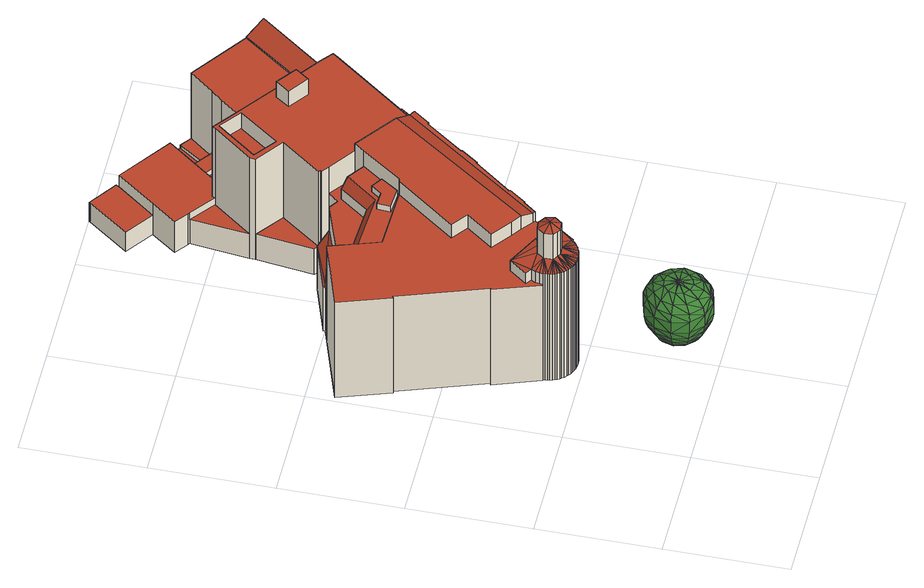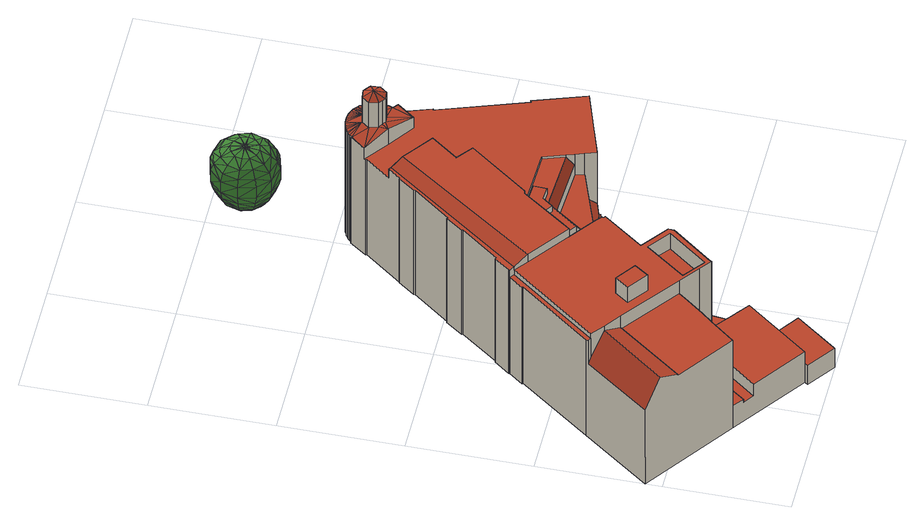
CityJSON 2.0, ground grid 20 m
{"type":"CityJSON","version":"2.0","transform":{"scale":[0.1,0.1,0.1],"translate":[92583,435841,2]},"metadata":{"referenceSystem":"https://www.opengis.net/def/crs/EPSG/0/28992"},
"CityObjects":{
"tree1":{"type":"SolitaryVegetationObject","attributes":{"Boomstatus":"Niet van toepassing","Aanlegjaar":1970,"Laatste_mutatie":"2026-01-21","Stamlengte":5,"Ontwikkeling":"Blijvende Kroon","Boomsortiment_nederlands":"Hollandse iep -NIET toepassen","Boomsortiment":"Ulmus × hollandica","Beheerobjectomschrijving":"4682.bm35","Brondatum":"2026-03-02","Thema":"Bomen","tree_part":"kruin","Wijk":"Nieuwe Werk","Buurt":"Nieuwe Werk - 30","Straat":"Willemskade","Hoogte":3.11,"Geslacht":"Ulmus","height":17,"trunkDiameter":47,"crownDiameter":11},"geometry":[{"type":"MultiSurface","lod":"2","boundaries":[[[0,1,2]],[[3,4,5]],[[6,7,8]],[[7,6,9]],[[8,10,6]],[[9,11,7]],[[5,8,3]],[[1,0,12]],[[13,12,4]],[[12,13,1]],[[10,8,5]],[[4,3,13]],[[14,15,16]],[[16,15,17]],[[16,18,19]],[[16,19,14]],[[20,21,14]],[[14,21,15]],[[15,22,17]],[[17,22,23]],[[18,24,25]],[[24,18,16]],[[16,17,26]],[[16,26,24]],[[27,26,23]],[[23,26,17]],[[23,28,27]],[[28,29,27]],[[30,31,28]],[[28,31,29]],[[32,33,34]],[[32,34,35]],[[36,25,32]],[[32,25,24]],[[37,19,25]],[[25,19,18]],[[14,19,38]],[[14,38,20]],[[20,39,40]],[[20,40,21]],[[22,30,28]],[[28,23,22]],[[21,41,15]],[[15,41,22]],[[33,32,24]],[[24,27,33]],[[27,24,26]],[[33,27,29]],[[33,29,42]],[[43,34,33]],[[44,45,30]],[[30,45,31]],[[35,36,32]],[[46,47,34]],[[34,47,35]],[[48,37,36]],[[36,37,25]],[[49,38,37]],[[37,38,19]],[[38,50,20]],[[20,50,39]],[[39,51,52]],[[39,52,40]],[[41,44,30]],[[30,22,41]],[[21,40,53]],[[21,53,41]],[[42,43,33]],[[31,54,29]],[[29,54,42]],[[55,46,43]],[[43,46,34]],[[44,56,57]],[[44,57,45]],[[47,48,36]],[[36,35,47]],[[58,59,46]],[[46,59,47]],[[60,49,48]],[[48,49,37]],[[49,61,50]],[[49,50,38]],[[50,62,39]],[[39,62,51]],[[51,63,64]],[[51,64,52]],[[53,56,44]],[[44,41,53]],[[40,52,65]],[[40,65,53]],[[43,42,54]],[[43,54,55]],[[45,66,31]],[[31,66,54]],[[67,58,55]],[[55,58,46]],[[56,68,69]],[[56,69,57]],[[59,60,48]],[[48,47,59]],[[58,70,71]],[[58,71,59]],[[60,72,61]],[[60,61,49]],[[61,73,62]],[[61,62,50]],[[62,74,51]],[[51,74,63]],[[63,75,64]],[[64,75,76]],[[53,65,56]],[[68,56,65]],[[52,64,77]],[[52,77,65]],[[76,78,79]],[[78,76,75]],[[55,54,66]],[[55,66,67]],[[45,57,80]],[[45,80,66]],[[67,81,70]],[[67,70,58]],[[68,82,83]],[[68,83,69]],[[71,72,60]],[[60,59,71]],[[70,84,85]],[[70,85,71]],[[72,86,73]],[[72,73,61]],[[73,87,74]],[[73,74,62]],[[75,88,78]],[[74,89,63]],[[63,89,75]],[[65,77,68]],[[82,68,77]],[[64,76,90]],[[64,90,77]],[[91,79,92]],[[92,79,78]],[[93,94,95]],[[95,94,96]],[[93,92,97]],[[93,97,94]],[[88,97,92]],[[92,78,88]],[[66,80,67]],[[67,80,81]],[[57,69,98]],[[57,98,80]],[[81,99,84]],[[81,84,70]],[[82,100,101]],[[82,101,83]],[[72,85,86]],[[85,72,71]],[[84,102,103]],[[84,103,85]],[[86,104,87]],[[86,87,73]],[[87,105,89]],[[87,89,74]],[[77,90,82]],[[100,82,90]],[[90,79,106]],[[79,90,76]],[[107,91,93]],[[93,91,92]],[[4,12,95]],[[4,95,96]],[[80,98,81]],[[81,98,99]],[[69,83,108]],[[69,108,98]],[[99,109,102]],[[99,102,84]],[[100,110,101]],[[111,101,110]],[[86,103,104]],[[103,86,85]],[[102,112,113]],[[102,113,103]],[[104,114,105]],[[104,105,87]],[[97,88,115]],[[97,115,116]],[[105,115,88]],[[88,89,105]],[[90,106,100]],[[110,100,106]],[[117,106,91]],[[91,106,79]],[[95,118,107]],[[95,107,93]],[[95,0,118]],[[95,12,0]],[[119,4,96]],[[4,119,5]],[[94,120,96]],[[96,120,119]],[[94,97,116]],[[94,116,120]],[[98,108,99]],[[99,108,109]],[[83,101,121]],[[83,121,108]],[[109,122,112]],[[109,112,102]],[[104,113,114]],[[113,104,103]],[[105,123,115]],[[123,105,114]],[[124,111,125]],[[125,111,110]],[[125,106,117]],[[106,125,110]],[[126,117,107]],[[107,117,91]],[[2,118,0]],[[5,119,10]],[[108,121,109]],[[109,121,122]],[[101,111,121]],[[127,121,111]],[[112,122,128]],[[128,129,112]],[[120,116,130]],[[120,130,131]],[[113,112,129]],[[129,132,113]],[[114,132,123]],[[132,114,113]],[[116,115,123]],[[116,123,130]],[[126,133,117]],[[125,117,133]],[[118,134,126]],[[118,126,107]],[[118,1,134]],[[1,118,2]],[[135,10,119]],[[135,6,10]],[[120,131,119]],[[119,131,135]],[[121,127,122]],[[128,122,127]],[[136,127,124]],[[124,127,111]],[[130,137,131]],[[138,131,137]],[[132,137,130]],[[130,123,132]],[[139,124,133]],[[133,124,125]],[[88,75,89]],[[133,126,140]],[[134,140,126]],[[9,6,141]],[[135,141,6]],[[141,135,138]],[[131,138,135]],[[142,127,136]],[[127,142,128]],[[143,129,142]],[[142,129,128]],[[137,132,143]],[[143,132,129]],[[140,134,13]],[[1,13,134]],[[144,136,139]],[[139,136,124]],[[138,137,143]],[[138,143,145]],[[140,146,139]],[[140,139,133]],[[140,3,146]],[[140,13,3]],[[147,9,141]],[[9,147,11]],[[138,145,141]],[[141,145,147]],[[148,142,144]],[[144,142,136]],[[145,143,148]],[[148,143,142]],[[144,139,149]],[[149,139,146]],[[145,148,147]],[[147,148,150]],[[146,8,149]],[[8,146,3]],[[150,11,147]],[[150,7,11]],[[149,150,148]],[[149,148,144]],[[8,7,150]],[[8,150,149]]]}]},
"building1":{"type":"Building","attributes":{"WIJK":"Rotterdam Centrum","PANDSOORT":"Ingesloten hoekpand","LAAGSTE_BOUWLAAG":"-1","HOOGSTE_BOUWLAAG":"4","BUURT":"Nieuwe Werk","AANTAL_BOUWLAGEN":"6","AANTAL_ADRESSEN":"1","yearOfConstruction":1897,"measuredHeight":29.79},"address":[{"country":"Nederland","locality":"Rotterdam","thoroughfareNumber":"25","thoroughfareName":"Willemskade","postcode":"3016DM"}],"children":["building1-1","building1-2","building1-3","building1-4","building1-5"]},
"building1-1":{"type":"BuildingPart","attributes":{"measuredHeight":11.06},"parents":["building1"],"geometry":[{"type":"Solid","lod":"2","boundaries":[[[[151,152,153,154]],[[155,156,151,157]],[[158,159,156,155]],[[160,152,159,158]],[[161,153,152,160]],[[156,159,152]],[[162,154,153,161]],[[151,156,152]],[[158,155,157,162,161,160]],[[157,151,154,162]]]],"semantics":{"surfaces":[{"type":"RoofSurface"},{"type":"WallSurface"},{"type":"ClosureSurface"},{"type":"GroundSurface"}],"values":[[0,1,1,1,1,0,2,0,3,2]]}}]},
"building1-2":{"type":"BuildingPart","attributes":{"measuredHeight":4.08},"parents":["building1"],"geometry":[{"type":"Solid","lod":"2","boundaries":[[[[163,164,165,166,167,168]],[[169,170,171,172,173,174]],[[165,173,172,166]],[[166,172,171,167]],[[167,171,170,168]],[[168,170,169,163]],[[164,174,173,165]],[[163,169,174,164]]]],"semantics":{"surfaces":[{"type":"GroundSurface"},{"type":"RoofSurface"},{"type":"WallSurface"},{"type":"ClosureSurface"}],"values":[[0,1,2,2,2,2,2,3]]}}]},
"building1-3":{"type":"BuildingPart","attributes":{"measuredHeight":29.79},"parents":["building1"],"geometry":[{"type":"Solid","lod":"2","boundaries":[[[[175,176,177,178]],[[179,180,181,182]],[[183,184,185,186]],[[187,188,189,190]],[[191,192,188,187]],[[190,189,193,194]],[[186,185,195,196]],[[197,198,199,200]],[[201,202,203,204]],[[205,206,207,208]],[[209,210,211,212]],[[213,214,206,205]],[[215,216,217,218]],[[219,220,221,222]],[[223,224,184,183]],[[225,226,192,191,227,228,229]],[[194,193,230,231]],[[232,233,234,235]],[[182,181,236,237]],[[238,239,198,197]],[[240,241,242,243,244,245]],[[246,247,248,249,250]],[[251,252,253,254]],[[255,256,257,258,259]],[[260,261,262,263]],[[178,177,264,265]],[[266,267,242,241]],[[208,207,224,223]],[[268,269,270,271]],[[265,264,272,273]],[[237,236,274,275]],[[276,277,278,279]],[[196,195,220,219]],[[280,281,282,283]],[[284,285,286,287]],[[246,250,288,289]],[[290,291,292,293]],[[294,295,296,297]],[[297,296,248,247]],[[298,299,291,290]],[[300,301,302,303]],[[301,280,283,302]],[[281,300,303,282]],[[304,305,306,307]],[[308,309,310,305,304]],[[311,312,313,314]],[[315,316,317,318,319]],[[320,321,314,313,322,323]],[[315,319,323,322]],[[293,292,324,325]],[[326,327,233,232]],[[328,329,330,331,332,333]],[[330,329,327,326]],[[334,335,336,337]],[[325,324,299,298]],[[338,339,340,341]],[[342,343,339,338]],[[344,151,154,345]],[[346,347,348,349]],[[350,351,352,353]],[[353,352,347,346]],[[349,348,354,355]],[[356,357,358,359]],[[360,350,259,258]],[[351,350,360,361,362,363]],[[364,365,366,367]],[[368,369,357,356]],[[370,371,369,368]],[[367,366,371,370]],[[359,358,365,364]],[[372,373,355,374]],[[154,153,375,376,345]],[[354,345,376,374,355]],[[377,378,373,372]],[[379,380,257,256]],[[381,382,380,379]],[[383,384,385,386]],[[363,362,249,248]],[[386,385,362,361]],[[387,388,389,390]],[[391,392,393,394]],[[388,387,392,391]],[[395,396,397,398]],[[399,400,396,395]],[[225,229,401,402]],[[403,404,405,406]],[[406,405,407,408]],[[404,403,409,410]],[[411,412,269,413]],[[414,415,416,417]],[[410,409,418,419]],[[273,272,420,421]],[[422,423,384,424]],[[328,333,425,422]],[[337,336,312,426,427]],[[426,312,311,287,428]],[[428,287,286,307,306]],[[429,423,422,425,430]],[[337,427,429,430]],[[419,418,431,432]],[[433,434,415,414]],[[398,397,435,436]],[[432,431,437,438]],[[438,437,417,416]],[[408,407,434,433]],[[394,393,382,381]],[[439,440,341,340,310,309]],[[390,389,244,243]],[[402,401,400,399]],[[436,435,412,411]],[[375,153,161,263,262,441]],[[413,269,268,421,420]],[[442,443,444,235,234]],[[334,445,332,331,446,317,316,447,335]],[[448,289,288,343,342]],[[449,285,284,314,321]],[[344,295,294,157,151]],[[234,424,384,383,442]],[[450,451,261,260]],[[212,211,451,450]],[[271,270,210,209]],[[256,255,378,377]],[[452,453,320,323,319,318]],[[279,278,252,251]],[[204,203,176,175]],[[200,199,267,266]],[[254,253,454,455]],[[240,245,228,227]],[[444,443,456,457]],[[457,456,180,179]],[[231,230,216,215]],[[455,454,202,201]],[[222,221,277,276]],[[218,217,214,213]],[[275,274,458,459]],[[459,458,239,238]],[[373,378,255,259,350,353,460],[357,369,371,366,365,358]],[[220,195,432]],[[272,264,416]],[[278,438,252]],[[278,277,438]],[[195,185,432]],[[424,234,233,327,329,328,422]],[[432,185,184]],[[432,224,207]],[[432,207,419]],[[314,284,287,311]],[[432,184,224]],[[384,423,429,427,426,428,306,305,310,340,339,343,288,250,249,362,385],[301,300,281,280],[324,292,291,299]],[[335,447,316,315,322,313,312,336]],[[433,414,461]],[[334,337,430,445]],[[430,425,333,332,445]],[[298,290,293,325]],[[368,356,359,364,367,370]],[[419,188,410]],[[283,282,303,302]],[[354,348,347,352,351,363,248,296,295,344,345]],[[346,349,460,353]],[[460,349,355,373]],[[382,393,392,387,386,361,360,258,257,380]],[[441,262,261,451,211,210,270,269,412,435,397,396,400,401,229,228,245,244,389,388,391,394,381,379,256,377,372,374,376,375]],[[387,390,383,386]],[[399,395,398]],[[402,399,407]],[[399,398,434]],[[399,434,407]],[[398,436,415]],[[409,403,461]],[[411,413,415]],[[420,415,413]],[[193,189,419]],[[415,420,272]],[[221,220,432]],[[415,272,416]],[[253,252,416]],[[417,437,431,461]],[[216,230,419]],[[454,253,416]],[[438,277,432]],[[418,409,461]],[[252,438,416]],[[176,203,416]],[[203,202,416]],[[214,217,419]],[[402,407,405]],[[206,214,419]],[[188,225,410]],[[217,216,419]],[[431,418,461]],[[202,454,416]],[[434,398,415]],[[225,404,410]],[[188,226,225]],[[230,193,419]],[[177,176,416]],[[404,225,402]],[[277,221,432]],[[207,206,419]],[[414,417,461]],[[192,226,188]],[[402,405,404]],[[408,433,461]],[[456,443,442,383,390,243,242,267,199,198,239,458,274,236,181,180]],[[419,189,188]],[[264,177,416]],[[436,411,415]],[[403,406,408,461]],[[157,294,297,247,246,289,448,462,440,439,463,464,465,466,467,453,452,446,331,330,326,232,235,444,457,179,182,237,275,459,238,197,200,266,241,240,227,191,187,190,194,231,215,218,213,205,208,223,183,186,196,219,222,276,279,251,254,455,201,204,175,178,265,273,421,268,271,209,212,450,260,263,161,162]],[[462,338,341,440]],[[467,321,320,453]],[[452,318,317,446]],[[464,307,286,465]],[[466,465,286,285,449]],[[161,153,154,162]],[[304,307,464,463,308]],[[439,309,308,463]],[[448,342,338,462]],[[466,449,321,467]],[[162,154,151,157]]]],"semantics":{"surfaces":[{"type":"WallSurface"},{"type":"ClosureSurface"},{"type":"RoofSurface"},{"type":"GroundSurface"}],"values":[[0,0,0,0,0,0,0,0,0,0,0,0,0,0,0,0,0,0,0,0,0,0,0,0,0,0,0,0,0,0,0,0,0,0,0,0,0,0,0,0,0,0,0,0,0,0,0,0,0,0,0,0,0,0,0,0,0,0,0,0,0,0,0,0,0,0,0,0,0,0,0,0,0,0,0,0,0,0,0,0,0,0,0,0,0,0,0,0,0,0,0,0,0,0,0,0,0,0,0,0,0,0,0,0,0,0,0,0,0,0,0,0,0,0,0,0,0,0,0,0,0,0,1,0,0,0,0,0,0,0,0,0,0,0,0,0,2,2,2,2,2,2,2,2,2,2,2,2,2,2,2,2,2,2,2,2,2,2,2,2,2,2,2,2,2,2,2,2,2,2,2,2,2,2,2,2,2,2,2,2,2,2,2,2,2,2,2,2,2,2,2,2,2,2,2,2,2,2,2,2,2,2,2,2,2,2,2,2,3,1,1,1,1,1,1,1,1,1,1,1]]}}]},
"building1-4":{"type":"BuildingPart","attributes":{"measuredHeight":6.61},"parents":["building1"],"geometry":[{"type":"Solid","lod":"2","boundaries":[[[[468,469,470,471,304,307,286,285,472,473,474,475]],[[439,309,476,477]],[[478,479,480,481]],[[319,318,481,482]],[[483,482,481,480,484]],[[475,169,174,468]],[[164,485,469,468,174]],[[308,304,471,476]],[[486,477,476,471,470]],[[486,470,469,485]],[[478,317,446,163,169,475,474,487,479]],[[320,323,488,489]],[[472,488,483,473]],[[474,473,483,484,487]],[[449,489,488,472,285]],[[487,484,480,479]],[[319,482,483,488,323]],[[476,309,308]],[[317,478,481,318]],[[285,286,465,466,449]],[[320,489,449,321]],[[464,463,439,477,486,485,164,163,446,452,453,467,466,465]],[[453,452,318,319,323,320]],[[465,286,307,464]],[[304,308,463,464,307]],[[467,321,449,466]],[[453,320,321,467]],[[446,317,318,452]],[[463,308,309,439]],[[164,174,169,163]]]],"semantics":{"surfaces":[{"type":"RoofSurface"},{"type":"WallSurface"},{"type":"ClosureSurface"},{"type":"GroundSurface"}],"values":[[0,1,1,1,1,1,1,1,1,1,1,1,1,1,1,0,0,0,0,2,0,3,2,2,2,2,2,2,2,2]]}}]},
"building1-5":{"type":"BuildingPart","attributes":{"measuredHeight":5.56},"parents":["building1"],"geometry":[{"type":"Solid","lod":"2","boundaries":[[[[462,338,342,448]],[[462,448,490,440]],[[490,491,341,440]],[[448,342,491,490]],[[491,342,338,341]],[[440,341,338,462]]]],"semantics":{"surfaces":[{"type":"ClosureSurface"},{"type":"GroundSurface"},{"type":"WallSurface"},{"type":"RoofSurface"}],"values":[[0,1,2,2,3,0]]}}]}
},
"vertices":[
[196,66,181],[198,66,181],[197,66,181],[200,63,181],[193,64,181],[193,63,181],[193,61,181],[198,59,181],[200,61,181],[195,59,181],[193,62,181],[197,59,181],[195,66,181],[200,64,181],[185,83,66],[197,86,66],[189,76,61],[197,78,61],[183,70,61],[176,74,66],[179,92,76],[197,97,76],[208,83,66],[204,76,61],[196,63,61],[181,63,61],[197,64,61],[197,63,61],[210,70,61],[212,63,61],[217,74,66],[220,63,66],[196,62,61],[197,62,61],[197,47,61],[189,49,61],[183,55,61],[173,63,66],[167,80,76],[176,98,85],[197,104,85],[214,92,76],[210,55,61],[204,49,61],[226,80,76],[231,63,76],[197,39,66],[185,42,66],[176,51,66],[162,63,76],[161,83,85],[173,104,96],[197,110,96],[217,98,85],[217,51,66],[208,42,66],[232,83,85],[238,63,85],[197,29,76],[179,33,76],[167,46,76],[155,63,85],[156,86,96],[171,108,108],[197,114,108],[220,104,96],[226,46,76],[214,33,76],[237,86,96],[244,63,96],[197,21,85],[176,27,85],[161,42,85],[149,63,96],[152,89,108],[169,110,123],[197,118,123],[222,108,108],[169,110,146],[197,118,146],[232,42,85],[217,27,85],[241,89,108],[248,63,108],[197,15,96],[173,22,96],[156,39,96],[145,63,108],[149,90,146],[149,90,123],[224,110,123],[197,113,159],[171,106,159],[176,97,170],[162,83,170],[185,83,178],[176,74,178],[153,88,159],[237,39,96],[220,22,96],[244,90,123],[251,63,123],[197,11,108],[171,18,108],[152,37,108],[142,63,123],[224,110,146],[197,103,170],[241,37,108],[222,18,108],[244,90,146],[251,63,146],[197,8,123],[169,15,123],[149,35,123],[141,63,146],[146,63,159],[222,106,159],[197,86,178],[173,63,178],[156,63,170],[244,35,123],[224,15,123],[149,35,146],[247,63,159],[240,88,159],[217,97,170],[244,35,146],[224,15,146],[197,8,146],[153,37,159],[162,43,170],[169,15,146],[231,83,170],[208,83,178],[176,51,178],[240,37,159],[171,19,159],[176,28,170],[237,63,170],[217,74,178],[185,43,178],[222,19,159],[197,12,159],[231,43,170],[197,23,170],[220,63,178],[197,39,178],[217,28,170],[217,51,178],[208,43,178],
[249,617,118],[146,600,103],[124,593,103],[130,575,118],[229,631,8],[229,631,101],[249,617,8],[144,603,8],[144,603,101],[146,600,8],[124,593,8],[130,575,8],
[337,963,8],[289,900,8],[244,932,8],[294,998,8],[295,1000,8],[340,968,8],[337,963,49],[340,968,49],[295,1000,49],[294,998,49],[244,932,49],[289,900,49],
[119,238,8],[119,238,236],[117,241,236],[117,241,8],[396,495,8],[396,495,231],[394,496,231],[394,496,8],[157,211,8],[157,211,236],[152,211,236],[152,211,8],[194,228,8],[194,228,236],[191,224,236],[191,224,8],[196,226,8],[196,226,236],[188,221,236],[188,221,8],[148,212,236],[148,212,8],[281,345,8],[281,345,232],[282,343,232],[282,343,8],[122,231,8],[122,231,236],[120,234,236],[120,234,8],[169,212,8],[169,212,236],[165,211,236],[165,211,8],[87,330,8],[87,330,213],[89,331,213],[89,331,8],[174,213,8],[174,213,236],[181,216,8],[181,216,236],[177,215,236],[177,215,8],[144,213,8],[144,213,236],[140,215,236],[140,215,8],[161,211,8],[161,211,236],[214,251,236],[196,227,236],[216,254,8],[216,254,213],[214,251,213],[185,219,236],[185,219,8],[432,545,8],[432,545,215],[415,522,215],[415,522,8],[348,434,232],[348,434,8],[328,406,8],[328,406,232],[214,255,8],[261,317,8],[261,317,232],[245,296,232],[245,296,213],[214,255,213],[267,633,8],[277,624,8],[277,624,168],[277,624,224],[267,633,224],[130,222,8],[130,222,236],[126,225,236],[126,225,8],[255,510,208],[255,510,213],[255,510,241],[260,511,241],[260,511,208],[38,471,8],[38,471,213],[9,555,213],[9,555,8],[116,245,236],[116,245,8],[262,316,8],[262,316,232],[115,256,8],[115,256,213],[113,255,213],[113,255,8],[116,248,236],[116,248,8],[349,433,232],[349,433,8],[136,217,8],[136,217,236],[133,219,236],[133,219,8],[314,714,224],[362,779,224],[362,779,191],[314,714,191],[352,811,103],[352,811,74],[343,800,74],[343,800,103],[268,635,224],[268,635,8],[406,734,258],[406,734,225],[390,711,225],[390,711,258],[264,607,8],[264,607,168],[276,623,168],[276,623,8],[438,710,258],[438,710,225],[328,805,224],[279,741,224],[279,741,191],[328,805,191],[321,810,74],[321,810,224],[324,815,224],[324,815,74],[321,810,60],[271,745,60],[271,745,224],[375,776,103],[375,776,197],[383,787,197],[383,787,103],[424,838,197],[455,877,197],[455,877,56],[424,838,56],[424,838,63],[408,819,52],[383,787,52],[408,819,197],[408,819,63],[422,688,225],[422,688,258],[430,545,8],[430,545,215],[521,667,215],[519,664,215],[519,664,8],[600,773,8],[600,773,166],[521,667,165],[546,812,199],[546,812,197],[468,706,197],[468,706,200],[314,703,63],[314,703,224],[270,736,224],[270,736,63],[265,637,63],[265,637,224],[249,617,168],[130,575,168],[270,603,190],[270,603,168],[235,556,168],[235,556,189],[307,576,208],[307,576,168],[280,595,168],[280,595,208],[135,561,168],[135,561,190],[244,536,220],[244,536,208],[222,537,208],[222,537,220],[307,576,241],[319,593,241],[319,593,225],[319,593,168],[221,515,220],[221,515,208],[256,513,208],[256,513,220],[257,553,220],[257,553,208],[275,541,220],[275,541,208],[139,548,213],[139,548,208],[135,561,213],[124,593,213],[130,575,213],[151,513,213],[151,513,208],[182,413,213],[182,413,241],[208,393,213],[208,393,241],[407,527,231],[407,527,225],[386,543,225],[386,543,241],[223,313,241],[223,313,213],[241,299,213],[241,299,232],[207,325,213],[207,325,241],[175,349,241],[175,349,213],[111,281,235],[111,281,213],[120,275,213],[120,275,236],[133,310,235],[133,310,213],[176,280,213],[176,280,247],[174,265,297],[174,265,246],[168,269,247],[168,269,297],[163,273,247],[163,273,297],[177,250,297],[177,250,244],[116,261,236],[116,261,213],[115,256,236],[140,260,297],[140,260,244],[141,245,244],[141,245,297],[168,238,297],[168,238,244],[115,252,236],[115,252,8],[515,670,215],[515,670,225],[407,527,215],[515,670,175],[375,776,224],[468,706,225],[343,800,224],[495,686,225],[495,686,216],[153,236,297],[153,236,245],[149,272,297],[149,272,244],[117,268,213],[117,268,236],[148,240,297],[148,240,245],[271,745,8],[270,736,8],[69,575,213],[415,522,231],[415,521,231],[415,521,8],[574,791,216],[455,877,8],[543,814,197],[265,637,8],[352,811,52],[41,472,8],[41,472,213],[424,838,8],[408,819,8],[124,228,236],[124,228,8],[415,520,231],[415,520,8],[329,405,232],[329,405,8],[241,543,208],[158,254,306],[314,703,8],[321,810,8],[324,815,8],[343,800,8],[352,811,8],[383,787,8],
[289,900,74],[258,859,74],[279,843,74],[282,841,74],[375,842,74],[391,863,74],[421,902,74],[337,963,74],[282,841,60],[282,841,8],[438,890,56],[438,890,49],[409,850,49],[409,850,56],[409,850,63],[391,863,63],[391,863,49],[258,859,8],[279,843,8],[421,902,49],[375,842,63],[375,842,52],
[258,642,8],[258,642,63]
]}
